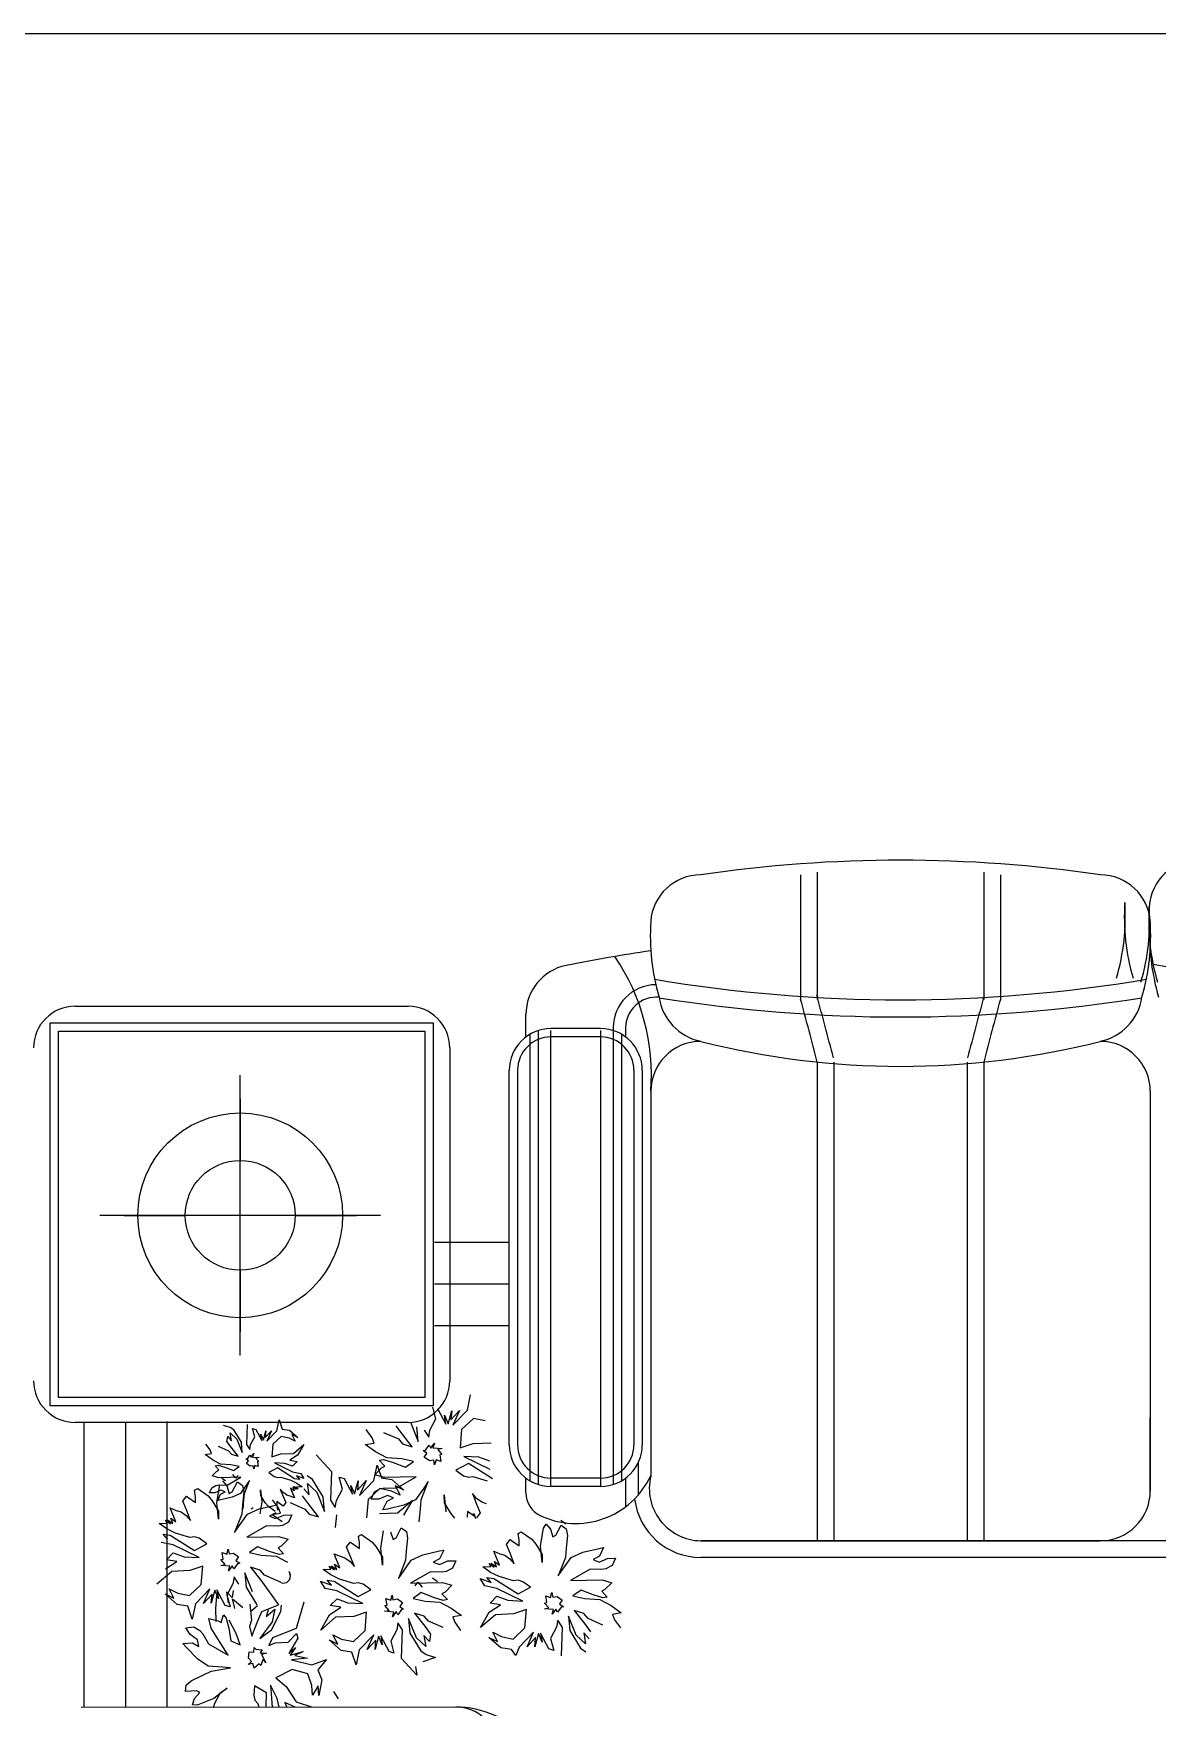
# Model space of a CAD drawing. Header units: millimetres. Extents: x -30782 to 40110, y 35885 to 73818.
# Drawn here: x 18237 to 19587, y 61204 to 63215 of the extents above; entities that cross this region are included whole.
import ezdxf

# ---------------------------------------------------------------- set-up
doc = ezdxf.new("R2010")
doc.units = ezdxf.units.MM
doc.layers.add('www.cad-blocks.net', color=7, linetype='Continuous')

# ---------------------------------------------------------------- blocks, each defined once
blk = doc.blocks.new('A$C32DA33DD')
for p, q in [((1107.3, 2498.7), (1107.3, 2349.2)), ((1127.3, 2501.8), (1127.3, 2349.2)), ((1327.3, 2501.8), (1327.3, 2349.2)), ((1347.3, 2498.7), (1347.3, 2349.2)), ((235.8, 2340.9), (635.8, 2340.9)), ((205.8, 1860.9), (205.8, 2320.9)), ((205.8, 2320.9), (665.8, 2320.9)), ((665.8, 2320.9), (665.8, 1860.9)), ((777.3, 2304), (777.3, 2331)), ((867, 2314), (807.3, 2314)), ((882, 2315.1), (882, 2311.7)), ((897, 2315.1), (897, 2304)), ((782.3, 1770.7), (782.3, 2307.3)), ((792.3, 1766.3), (792.3, 2311.7)), ((807.3, 1764), (807.3, 2311.7)), ((867, 2304), (807.3, 2304)), ((867, 2311.7), (867, 1764)), ((882, 2311.7), (882, 1766.3)), ((892, 2307.3), (892, 1770.7)), ((685.8, 2290.9), (685.8, 1890.9)), ((1127.3, 2273.9), (1127.3, 1698.7)), ((1147.3, 2273.9), (1147.3, 1698.7)), ((1307.3, 2273.9), (1307.3, 1708.4)), ((1327.3, 2273.9), (1327.3, 1698.7)), ((434.1, 1921.2), (434.1, 2258.3)), ((757.3, 1814), (757.3, 2264)), ((767.3, 2264), (767.3, 1814)), ((907, 2264), (907, 1814)), ((917, 2264), (917, 1814)), ((927.3, 2238.7), (927.3, 1776.6)), ((1527.3, 2238.7), (1527.3, 1828.5)), ((1527.3, 2238.7), (1527.3, 1828.5)), ((434.1, 2229.5), (434.1, 2155.7)), ((434.1, 2155.7), (434.1, 2229.5)), ((602.7, 2089.7), (265.5, 2089.7)), ((294.3, 2089.7), (368.1, 2089.7)), ((500.1, 2089.7), (573.9, 2089.7)), ((757.3, 2056.9), (667.4, 2056.9)), ((434.1, 2023.8), (434.1, 1950)), ((434.1, 1950), (434.1, 2023.8)), ((757.3, 2006.9), (667.4, 2006.9)), ((757.3, 1956.9), (667.4, 1956.9)), ((707.1, 1855.5), (710.8, 1873.9)), ((665.8, 1860.9), (205.8, 1860.9)), ((669.2, 1845.1), (665.5, 1859.4)), ((671.2, 1857.7), (681.2, 1838.9)), ((683.9, 1839.3), (688.1, 1855)), ((687.2, 1844), (697.6, 1855.3)), ((688.1, 1855), (687.2, 1844)), ((689.6, 1837.6), (707.1, 1855.5)), ((697.6, 1855.3), (689.6, 1837.6)), ((635.8, 1840.9), (235.8, 1840.9)), ((246.7, 1498.4), (246.5, 1840.9)), ((296.6, 1498.5), (296.5, 1840.9)), ((346.5, 1498.6), (346.5, 1842.2)), ((422, 1834.9), (413.9, 1837.4)), ((426.3, 1831.9), (422, 1834.9)), ((435.5, 1817.1), (426.3, 1831.9)), ((442.5, 1838.4), (441.7, 1814.4)), ((449, 1833.7), (453, 1832.5)), ((451.6, 1823.7), (449, 1833.7)), ((453, 1832.5), (460, 1819.3)), ((461.9, 1819.6), (464.8, 1830.7)), ((464.2, 1822.9), (471.5, 1830.8)), ((464.8, 1830.7), (464.2, 1822.9)), ((465.9, 1818.4), (478.1, 1831)), ((471.5, 1830.8), (465.9, 1818.4)), ((478.1, 1831), (480.7, 1843.9)), ((480.7, 1843.9), (484.5, 1833)), ((484.5, 1833), (493.3, 1831.6)), ((493.3, 1831.6), (503.4, 1822.8)), ((592.4, 1822.6), (585.3, 1832.3)), ((628.5, 1827.3), (621.4, 1837)), ((638.5, 1841.3), (647.8, 1818.2)), ((647.8, 1818.2), (646.2, 1835.7)), ((655.1, 1831.8), (660.6, 1823.1)), ((660.6, 1823.1), (662, 1831.5)), ((662, 1831.5), (669.2, 1845.1)), ((679.4, 1849.5), (683.9, 1839.3)), ((681.2, 1838.9), (679.4, 1849.5)), ((700, 1832.5), (698.3, 1810.3)), ((714.2, 1845.8), (700, 1832.5)), ((728.4, 1842.7), (714.2, 1845.8)), ((1527.3, 1846.6), (1527.3, 1758.7)), ((1527.3, 1846.6), (1527.3, 1758.7)), ((1527.3, 1846.6), (1527.3, 1758.7)), ((1527.3, 1758.7), (1527.3, 1846.6)), ((397.8, 1807.9), (392.9, 1814.8)), ((407.6, 1812.5), (420, 1806.9)), ((418.1, 1818), (419.1, 1823.9)), ((423.1, 1811.2), (418.1, 1818)), ((419.1, 1823.9), (423.7, 1819)), ((423.7, 1819), (422.2, 1828.3)), ((422.2, 1828.3), (430.1, 1821)), ((431.7, 1800.2), (423.1, 1811.2)), ((430.1, 1821), (436.6, 1804.9)), ((436.6, 1804.9), (435.5, 1817.1)), ((441.7, 1814.4), (445.6, 1808.3)), ((445.6, 1808.3), (446.5, 1814.2)), ((446.5, 1814.2), (451.6, 1823.7)), ((458.7, 1826.8), (461.9, 1819.6)), ((460, 1819.3), (458.7, 1826.8)), ((473.2, 1814.9), (472, 1799.4)), ((483.1, 1824.2), (473.2, 1814.9)), ((493, 1822), (483.1, 1824.2)), ((500.3, 1818.5), (493, 1822)), ((503.4, 1822.8), (496.1, 1826.4)), ((496.1, 1826.4), (500.3, 1818.5)), ((498, 1803.7), (510.5, 1814.4)), ((510.5, 1814.4), (503.1, 1801.7)), ((584.2, 1814.4), (594.9, 1816.2)), ((596.7, 1805.6), (584.2, 1814.4)), ((594.9, 1816.2), (592.4, 1822.6)), ((606.4, 1829), (624.1, 1821.1)), ((624.1, 1821.1), (629.2, 1815.1)), ((640.7, 1811.6), (628.5, 1827.3)), ((629.2, 1815.1), (640.7, 1811.6)), ((656.5, 1807.4), (660.9, 1813.6)), ((660.9, 1813.6), (662.9, 1809.8)), ((662.9, 1809.8), (667.3, 1816)), ((667.3, 1816), (665.5, 1810.3)), ((665.5, 1810.3), (676.6, 1809.4)), ((698.3, 1810.3), (713.8, 1815.7)), ((713.8, 1815.7), (735.5, 1816.6)), ((392.1, 1802.2), (399.6, 1803.5)), ((400.8, 1796), (392.1, 1802.2)), ((399.6, 1803.5), (397.8, 1807.9)), ((410.3, 1790.9), (400.8, 1796)), ((422.8, 1790.1), (410.3, 1790.9)), ((420, 1806.9), (423.6, 1802.7)), ((432.8, 1788), (422.8, 1790.1)), ((423.6, 1802.7), (431.7, 1800.2)), ((440.8, 1797), (442.7, 1797.3)), ((444.1, 1794.7), (440.8, 1797)), ((441.7, 1791.4), (444.1, 1794.7)), ((446.1, 1788.3), (441.7, 1791.4)), ((442.7, 1797.3), (445.8, 1801.6)), ((445.8, 1801.6), (447.2, 1799)), ((447.2, 1799), (450.3, 1803.4)), ((450.3, 1803.4), (449, 1799.3)), ((449, 1799.3), (456.8, 1798.7)), ((456.8, 1798.7), (453, 1798.1)), ((453, 1798.1), (456.6, 1793.9)), ((456.6, 1793.9), (454.8, 1793.6)), ((454.8, 1793.6), (455.7, 1788)), ((472, 1799.4), (482.8, 1803.1)), ((475.1, 1792.2), (496.9, 1781.6)), ((487.6, 1791.5), (475.1, 1792.2)), ((482.8, 1803.1), (498, 1803.7)), ((496.8, 1788.2), (487.6, 1791.5)), ((503.1, 1801.7), (493.7, 1795.4)), ((493.7, 1795.4), (502.5, 1794)), ((502.5, 1794), (496.8, 1788.2)), ((525.4, 1802), (543.8, 1781.9)), ((610.2, 1798.3), (596.7, 1805.6)), ((601.1, 1795.4), (606.4, 1796.3)), ((607.8, 1788.3), (601.1, 1795.4)), ((606.4, 1796.3), (617.9, 1792.7)), ((628.1, 1797.2), (610.2, 1798.3)), ((617.9, 1792.7), (632.6, 1787)), ((642.3, 1794.1), (628.1, 1797.2)), ((632.6, 1787), (642.3, 1794.1)), ((653.8, 1807), (656.5, 1807.4)), ((658.4, 1803.6), (653.8, 1807)), ((655.1, 1799), (658.4, 1803.6)), ((661.3, 1794.6), (655.1, 1799)), ((666.7, 1795.5), (661.3, 1794.6)), ((667.5, 1790.1), (666.7, 1795.5)), ((669.3, 1795.9), (667.5, 1790.1)), ((675.1, 1794.1), (669.3, 1795.9)), ((676.6, 1809.4), (671.3, 1808.5)), ((671.3, 1808.5), (676.4, 1802.5)), ((676.4, 1802.5), (673.7, 1802.1)), ((673.7, 1802.1), (675.1, 1794.1)), ((708.3, 1791.5), (693.2, 1783.5)), ((720.7, 1799.1), (702.7, 1800.1)), ((702.7, 1800.1), (734, 1784.9)), ((737.3, 1773.2), (708.3, 1791.5)), ((733.8, 1794.4), (720.7, 1799.1)), ((912, 1792.2), (912, 1753.8)), ((400.2, 1776.8), (405.9, 1782.5)), ((408.3, 1774.3), (400.2, 1776.8)), ((403.9, 1788.9), (407.6, 1789.5)), ((408.6, 1783.9), (403.9, 1788.9)), ((405.9, 1782.5), (408.6, 1783.9)), ((407.6, 1789.5), (415.7, 1787)), ((421.6, 1774.6), (408.3, 1774.3)), ((416.6, 1770.6), (412.2, 1773.6)), ((412.8, 1770.6), (417.9, 1764.6)), ((415.7, 1787), (425.9, 1783)), ((418.4, 1765.5), (434.9, 1775)), ((434.9, 1775), (421.6, 1774.6)), ((428.8, 1774.1), (425.2, 1778.3)), ((425.9, 1783), (432.8, 1788)), ((431.1, 1777.3), (428.8, 1774.1)), ((439.1, 1755.6), (445.2, 1771)), ((445.2, 1771), (441.3, 1765.5)), ((449.8, 1788.9), (446.1, 1788.3)), ((450.4, 1785.2), (449.8, 1788.9)), ((451.7, 1789.3), (450.4, 1785.2)), ((455.7, 1788), (451.7, 1789.3)), ((478.9, 1786.2), (468.4, 1780.6)), ((468.4, 1780.6), (474.9, 1776)), ((474.9, 1776), (479, 1774.7)), ((499.3, 1773.3), (478.9, 1786.2)), ((479, 1774.7), (482.7, 1775.3)), ((482.7, 1775.3), (494.8, 1771.6)), ((494.8, 1771.6), (502.1, 1768.1)), ((494.8, 1771.6), (502.1, 1768.1)), ((496.9, 1781.6), (506.9, 1779.4)), ((496.9, 1781.6), (506.9, 1779.4)), ((505.2, 1772.4), (499.3, 1773.3)), ((505.2, 1772.4), (499.3, 1773.3)), ((501.6, 1776.6), (505.2, 1772.4)), ((501.6, 1776.6), (505.2, 1772.4)), ((510.7, 1773.4), (501.6, 1776.6)), ((506.9, 1779.4), (510.7, 1773.4)), ((520.8, 1772.5), (514.5, 1776.9)), ((533.8, 1751.5), (520.8, 1772.5)), ((543.8, 1781.9), (542.7, 1747.5)), ((556.9, 1760.8), (553.1, 1775.2)), ((553.1, 1775.2), (558.8, 1773.5)), ((558.8, 1773.5), (568.8, 1754.6)), ((571.5, 1755.1), (575.7, 1770.8)), ((574.8, 1759.7), (585.2, 1771.1)), ((575.7, 1770.8), (574.8, 1759.7)), ((577.2, 1753.3), (594.7, 1771.3)), ((585.2, 1771.1), (577.2, 1753.3)), ((594.7, 1771.3), (598.5, 1789.7)), ((595.8, 1778.1), (604, 1786.3)), ((607.3, 1774.6), (595.8, 1778.1)), ((598.5, 1789.7), (603.8, 1774.2)), ((603.8, 1774.2), (616.4, 1772.2)), ((604, 1786.3), (607.8, 1788.3)), ((626.4, 1775), (607.3, 1774.6)), ((616.4, 1772.2), (630.8, 1759.6)), ((621.7, 1762), (645.4, 1775.5)), ((645.4, 1775.5), (626.4, 1775)), ((693.2, 1783.5), (702.5, 1776.9)), ((702.5, 1776.9), (708.3, 1775.1)), ((708.3, 1775.1), (713.6, 1776)), ((713.6, 1776), (730.9, 1770.7)), ((777.3, 1756.2), (777.3, 1774)), ((867, 1774), (807.3, 1774)), ((897, 1774), (897, 1739.4)), ((365, 1746.2), (369.5, 1752.4)), ((369.5, 1752.4), (371, 1751.3)), ((371, 1751.3), (380.3, 1744.7)), ((379.2, 1759.5), (383, 1761.5)), ((380.5, 1751.5), (379.2, 1759.5)), ((380.3, 1744.7), (380.5, 1751.5)), ((383, 1761.5), (395.4, 1752.7)), ((395.4, 1752.7), (400.5, 1746.7)), ((397, 1756.2), (399.8, 1762.4)), ((403.6, 1756.3), (397, 1756.2)), ((399.8, 1762.4), (405, 1765.2)), ((410.8, 1759.4), (403.6, 1756.3)), ((405, 1765.2), (408.8, 1765.8)), ((406.2, 1744.9), (409.5, 1766)), ((407.1, 1747.3), (410.6, 1754.6)), ((408.8, 1765.8), (418.4, 1765.5)), ((410.6, 1754.6), (415.9, 1757.4)), ((415.9, 1757.4), (410.8, 1759.4)), ((424.6, 1751.2), (410.8, 1748)), ((417.9, 1764.6), (420.8, 1755.6)), ((420.8, 1755.6), (424.6, 1757.6)), ((424.6, 1757.6), (430.8, 1769.5)), ((434.3, 1755.7), (424.6, 1751.2)), ((430.8, 1769.5), (437, 1765.1)), ((441.3, 1765.5), (434.3, 1755.7)), ((438.3, 1757.1), (436.8, 1741.9)), ((437, 1765.1), (438.3, 1757.1)), ((438.5, 1747.8), (439.1, 1755.6)), ((458.5, 1759.8), (459.9, 1745.7)), ((458.7, 1753.1), (458.5, 1759.8)), ((464, 1744.5), (458.7, 1753.1)), ((482.2, 1760.9), (485.7, 1751.9)), ((485.8, 1756.7), (482.2, 1760.9)), ((482.2, 1760.9), (485.7, 1751.9)), ((485.7, 1751.9), (488.8, 1744.8)), ((485.7, 1751.9), (488.8, 1744.8)), ((490.2, 1753.6), (485.8, 1756.7)), ((490.2, 1753.6), (485.8, 1756.7)), ((494.2, 1752.4), (490.2, 1753.6)), ((494.2, 1752.4), (490.2, 1753.6)), ((499.3, 1750.4), (494.2, 1752.4)), ((498.8, 1758.9), (494.5, 1762)), ((494.5, 1762), (499.3, 1750.4)), ((498.8, 1758.9), (494.5, 1762)), ((501.5, 1760.3), (497.1, 1763.4)), ((497.1, 1763.4), (498.8, 1758.9)), ((497.1, 1763.4), (498.8, 1758.9)), ((503.3, 1760.6), (499, 1763.7)), ((499, 1763.7), (501.5, 1760.3)), ((508.6, 1763.4), (501.9, 1763.3)), ((501.9, 1763.3), (503.3, 1760.6)), ((502.1, 1768.1), (508.6, 1763.4)), ((516.1, 1743.1), (509, 1752.8)), ((510.4, 1761.2), (517, 1754.1)), ((514.8, 1767.4), (526.1, 1757)), ((517, 1754.1), (514.8, 1767.4)), ((526.1, 1757), (535.4, 1734)), ((535.4, 1734), (533.8, 1751.5)), ((549.6, 1747.3), (556.9, 1760.8)), ((567, 1765.3), (571.5, 1755.1)), ((568.8, 1754.6), (567, 1765.3)), ((601.8, 1761.5), (587.7, 1748.2)), ((591.2, 1748.6), (595.2, 1757.5)), ((595.2, 1757.5), (602.7, 1761.5)), ((610.9, 1753.3), (600.7, 1748.9)), ((616, 1758.5), (601.8, 1761.5)), ((602.7, 1761.5), (608, 1762.4)), ((608, 1762.4), (621.7, 1762)), ((610.7, 1746.4), (618.2, 1750.4)), ((618.2, 1750.4), (610.9, 1753.3)), ((626.4, 1753.4), (616, 1758.5)), ((630.8, 1759.6), (620.4, 1764.7)), ((620.4, 1764.7), (626.4, 1753.4)), ((654.5, 1762), (644.6, 1748)), ((651.4, 1747.8), (660, 1769.8)), ((660, 1769.8), (654.5, 1762)), ((679.1, 1753.8), (681.1, 1733.7)), ((679.3, 1744.3), (679.1, 1753.8)), ((713, 1755.4), (717.9, 1742.6)), ((718.1, 1749.5), (713, 1755.4)), ((713, 1755.4), (717.9, 1742.6)), ((867, 1764), (807.3, 1764)), ((356.9, 1721.6), (350, 1738.2)), ((350, 1738.2), (357.3, 1735.3)), ((357.3, 1735.3), (363.1, 1733.6)), ((357.3, 1735.3), (363.1, 1733.6)), ((363.1, 1733.6), (369.3, 1729.2)), ((363.1, 1733.6), (369.3, 1729.2)), ((369.5, 1736), (365, 1746.2)), ((369.5, 1736), (365, 1746.2)), ((374.4, 1723.2), (369.5, 1736)), ((374.4, 1723.2), (369.5, 1736)), ((400.5, 1746.7), (408, 1734.3)), ((408.2, 1724.8), (406.2, 1744.9)), ((410.8, 1748), (407.1, 1747.3)), ((408, 1734.3), (408.2, 1724.8)), ((435.9, 1730.8), (427.3, 1708.8)), ((432.8, 1716.6), (442.8, 1730.6)), ((436.8, 1741.9), (435.9, 1730.8)), ((437.5, 1737.2), (438.5, 1747.8)), ((442.8, 1730.6), (456.7, 1737)), ((449.7, 1738.3), (447.1, 1736.9)), ((456.7, 1737), (476.4, 1741.7)), ((459.9, 1745.7), (457.6, 1731)), ((467.5, 1740.3), (464, 1744.5)), ((476.2, 1734.1), (467.5, 1740.3)), ((476.7, 1732.2), (469.1, 1728.2)), ((471.9, 1730.2), (482.5, 1731.9)), ((484.3, 1721.3), (471.9, 1730.2)), ((480, 1738.4), (473, 1748.1)), ((476.4, 1725.3), (486.6, 1729.7)), ((478.1, 1745.9), (477.9, 1741.1)), ((477.9, 1741.1), (478.9, 1735.5)), ((484.6, 1741.2), (478.1, 1745.9)), ((482.5, 1731.9), (480, 1738.4)), ((485.7, 1740.5), (484.6, 1741.2)), ((488.8, 1744.8), (485.7, 1740.5)), ((486.6, 1729.7), (496.2, 1730)), ((496.2, 1730), (492.2, 1721.1)), ((494, 1744.8), (511.7, 1736.9)), ((511.7, 1736.9), (516.8, 1730.9)), ((528.3, 1727.4), (516.1, 1743.1)), ((516.8, 1730.9), (528.3, 1727.4)), ((542.7, 1747.5), (548.3, 1738.9)), ((548.3, 1738.9), (549.6, 1747.3)), ((548.7, 1714.6), (550.2, 1729.9)), ((587.7, 1748.2), (585.9, 1726.1)), ((600.7, 1748.9), (591.2, 1748.6)), ((601.4, 1731.4), (623.1, 1732.3)), ((605.6, 1736), (610.7, 1746.4)), ((610.9, 1736.9), (605.6, 1736)), ((630.6, 1741.6), (610.9, 1736.9)), ((623.1, 1732.3), (641, 1747.6)), ((641, 1747.6), (630.4, 1729.5)), ((644.6, 1748), (630.6, 1741.6)), ((649, 1721.5), (650.6, 1736.7)), ((650.6, 1736.7), (651.4, 1747.8)), ((686.9, 1731.9), (679.3, 1744.3)), ((692, 1725.9), (686.9, 1731.9)), ((707, 1733.9), (706.8, 1727.1)), ((716.3, 1727.3), (707, 1733.9)), ((715.1, 1731.3), (712.5, 1729.9)), ((717.2, 1725), (715.1, 1731.3)), ((717.9, 1742.6), (722.3, 1732.4)), ((717.9, 1742.6), (722.3, 1732.4)), ((722.3, 1732.4), (717.9, 1726.2)), ((724.3, 1745), (718.1, 1749.5)), ((724.3, 1745), (718.1, 1749.5)), ((730.1, 1743.3), (724.3, 1745)), ((730.1, 1743.3), (724.3, 1745)), ((1307.3, 1741.3), (1307.3, 1698.7)), ((336.7, 1719.6), (346.2, 1719.8)), ((346, 1713), (336.7, 1719.6)), ((344.2, 1723.6), (350.4, 1719.2)), ((346.2, 1719.8), (344.2, 1723.6)), ((356.4, 1707.9), (346, 1713)), ((356.4, 1707.9), (346, 1713)), ((346.9, 1724), (353.1, 1719.6)), ((350.4, 1719.2), (346.9, 1724)), ((350.7, 1726), (356.9, 1721.6)), ((353.1, 1719.6), (350.7, 1726)), ((350.7, 1726), (356.9, 1721.6)), ((353.1, 1719.6), (350.7, 1726)), ((369.3, 1729.2), (374.4, 1723.2)), ((427.3, 1708.8), (432.8, 1716.6)), ((465.6, 1716.6), (441.9, 1703.1)), ((479.3, 1716.2), (465.6, 1716.6)), ((469.1, 1728.2), (476.4, 1725.3)), ((484.7, 1717.1), (479.3, 1716.2)), ((492.2, 1721.1), (484.7, 1717.1)), ((603.1, 1689.7), (606.4, 1710.7)), ((621.4, 1702.4), (627.6, 1714.3)), ((627.6, 1714.3), (633.8, 1709.9)), ((633.8, 1709.9), (635.2, 1701.9)), ((795, 1692.8), (798.3, 1713.9)), ((798.3, 1713.9), (801.6, 1718.5)), ((801.6, 1718.5), (806.7, 1712.5)), ((806.7, 1712.5), (809.6, 1703.5)), ((813.4, 1705.5), (819.6, 1717.4)), ((819.1, 1723.6), (825.3, 1719.1)), ((819.6, 1717.4), (825.8, 1713)), ((825.8, 1713), (827.1, 1705)), ((353.4, 1693.7), (339.2, 1696.8)), ((353.4, 1693.7), (339.2, 1696.8)), ((341.6, 1706.7), (350, 1705.4)), ((346.7, 1700.8), (341.6, 1706.7)), ((341.6, 1706.7), (350, 1705.4)), ((346.7, 1700.8), (341.6, 1706.7)), ((350, 1705.4), (379.1, 1687.1)), ((384.6, 1678.5), (353.4, 1693.7)), ((373.7, 1702.6), (356.4, 1707.9)), ((379, 1703.5), (373.7, 1702.6)), ((384.8, 1701.7), (379, 1703.5)), ((379.1, 1687.1), (394.1, 1695.1)), ((394.1, 1695.1), (384.8, 1701.7)), ((441.9, 1703.1), (461, 1703.6)), ((454.8, 1691.6), (445.1, 1684.5)), ((469.4, 1685.9), (454.8, 1691.6)), ((461, 1703.6), (480, 1704)), ((483.4, 1692.3), (479.6, 1690.3)), ((479.6, 1690.3), (486.2, 1683.2)), ((480, 1704), (491.5, 1700.5)), ((491.5, 1700.5), (483.4, 1692.3)), ((561.9, 1691), (566.3, 1697.2)), ((566.3, 1680.8), (561.9, 1691)), ((566.3, 1680.8), (561.9, 1691)), ((566.3, 1697.2), (567.9, 1696.1)), ((567.9, 1696.1), (577.2, 1689.5)), ((576, 1704.3), (579.8, 1706.3)), ((577.4, 1696.3), (576, 1704.3)), ((577.2, 1689.5), (577.4, 1696.3)), ((579.8, 1706.3), (592.2, 1697.4)), ((592.2, 1697.4), (597.3, 1691.5)), ((597.3, 1691.5), (604.9, 1679.1)), ((605.1, 1669.6), (603.1, 1689.7)), ((614.8, 1709.4), (617.7, 1700.4)), ((617.7, 1700.4), (621.4, 1702.4)), ((635.2, 1701.9), (633.6, 1686.6)), ((753.8, 1694.1), (758.3, 1700.3)), ((758.3, 1683.9), (753.8, 1694.1)), ((758.3, 1683.9), (753.8, 1694.1)), ((758.3, 1700.3), (759.8, 1699.2)), ((759.8, 1699.2), (769.1, 1692.6)), ((768, 1707.4), (771.7, 1709.4)), ((769.3, 1699.4), (768, 1707.4)), ((769.1, 1692.6), (769.3, 1699.4)), ((771.7, 1709.4), (784.2, 1700.5)), ((784.2, 1700.5), (789.3, 1694.6)), ((789.3, 1694.6), (796.8, 1682.2)), ((797, 1672.7), (795, 1692.8)), ((809.6, 1703.5), (813.4, 1705.5)), ((825.6, 1689.7), (824.7, 1678.7)), ((827.1, 1705), (825.6, 1689.7)), ((845.5, 1684.9), (865.2, 1689.6)), ((865.2, 1689.6), (870.5, 1690.5)), ((870.5, 1690.5), (865.5, 1680.1)), ((987.3, 1698.7), (1467.3, 1698.7)), ((2064.8, 1698.7), (987.3, 1698.7)), ((344.5, 1664.9), (358, 1674)), ((345.4, 1676), (353.6, 1684.2)), ((358, 1674), (345.4, 1676)), ((353.6, 1684.2), (366.7, 1679.5)), ((366.7, 1679.5), (384.6, 1678.5)), ((410.7, 1669.2), (416.1, 1670.1)), ((411, 1676.1), (413.6, 1676.5)), ((416.1, 1670.1), (411, 1676.1)), ((412.3, 1684.5), (418, 1682.7)), ((413.6, 1676.5), (412.3, 1684.5)), ((418, 1682.7), (419.8, 1688.5)), ((419.8, 1688.5), (420.7, 1683.2)), ((420.7, 1683.2), (426, 1684)), ((426, 1684), (432.2, 1679.6)), ((430.9, 1671.2), (426.5, 1665)), ((432.2, 1679.6), (428.9, 1675)), ((428.9, 1675), (433.6, 1671.7)), ((433.6, 1671.7), (430.9, 1671.2)), ((445.1, 1684.5), (459.2, 1681.4)), ((459.2, 1681.4), (477.2, 1680.3)), ((480.9, 1682.3), (469.4, 1685.9)), ((477.2, 1680.3), (490.7, 1673.1)), ((486.2, 1683.2), (480.9, 1682.3)), ((546.8, 1683), (554.1, 1680.1)), ((553.7, 1666.4), (546.8, 1683)), ((550, 1664.4), (547.5, 1670.8)), ((547.5, 1670.8), (553.7, 1666.4)), ((550, 1664.4), (547.5, 1670.8)), ((547.5, 1670.8), (553.7, 1666.4)), ((554.1, 1680.1), (559.9, 1678.4)), ((554.1, 1680.1), (559.9, 1678.4)), ((559.9, 1678.4), (566.1, 1673.9)), ((559.9, 1678.4), (566.1, 1673.9)), ((566.1, 1673.9), (571.2, 1668)), ((571.2, 1668), (566.3, 1680.8)), ((571.2, 1668), (566.3, 1680.8)), ((604.9, 1679.1), (605.1, 1669.6)), ((632.8, 1675.6), (624.2, 1653.6)), ((629.7, 1661.4), (639.6, 1675.4)), ((633.6, 1686.6), (632.8, 1675.6)), ((639.6, 1675.4), (653.6, 1681.8)), ((653.6, 1681.8), (673.3, 1686.5)), ((673.5, 1677), (666, 1673)), ((666, 1673), (673.3, 1670.1)), ((673.3, 1686.5), (678.6, 1687.4)), ((673.3, 1670.1), (683.5, 1674.5)), ((678.6, 1687.4), (673.5, 1677)), ((683.5, 1674.5), (693, 1674.8)), ((693, 1674.8), (689, 1665.9)), ((735, 1667.7), (733, 1671.5)), ((733, 1671.5), (739.2, 1667.1)), ((739.2, 1667.1), (735.7, 1671.9)), ((735.7, 1671.9), (741.9, 1667.5)), ((738.8, 1686.1), (746.1, 1683.2)), ((745.7, 1669.5), (738.8, 1686.1)), ((741.9, 1667.5), (739.5, 1673.9)), ((739.5, 1673.9), (745.7, 1669.5)), ((741.9, 1667.5), (739.5, 1673.9)), ((739.5, 1673.9), (745.7, 1669.5)), ((746.1, 1683.2), (751.9, 1681.5)), ((746.1, 1683.2), (751.9, 1681.5)), ((751.9, 1681.5), (758.1, 1677)), ((751.9, 1681.5), (758.1, 1677)), ((758.1, 1677), (763.2, 1671.1)), ((763.2, 1671.1), (758.3, 1683.9)), ((763.2, 1671.1), (758.3, 1683.9)), ((796.8, 1682.2), (797, 1672.7)), ((824.7, 1678.7), (816.1, 1656.7)), ((821.6, 1664.5), (831.6, 1678.5)), ((831.6, 1678.5), (845.5, 1684.9)), ((865.5, 1680.1), (857.9, 1676.1)), ((857.9, 1676.1), (865.2, 1673.2)), ((865.2, 1673.2), (875.4, 1677.6)), ((875.4, 1677.6), (884.9, 1677.9)), ((884.9, 1677.9), (881, 1669)), ((2664.8, 1678.7), (987.3, 1678.7)), ((351.8, 1662), (333.9, 1646.7)), ((373.6, 1662.9), (351.8, 1662)), ((389, 1668.3), (373.6, 1662.9)), ((387.3, 1646.1), (389, 1668.3)), ((421.8, 1668.3), (410.7, 1669.2)), ((424.5, 1668.8), (420.1, 1662.6)), ((420.1, 1662.6), (421.8, 1668.3)), ((426.5, 1665), (424.5, 1668.8)), ((426.7, 1655.5), (425.4, 1647.1)), ((432.3, 1646.8), (426.7, 1655.5)), ((448.9, 1637.3), (439.5, 1660.4)), ((439.5, 1660.4), (441.1, 1642.9)), ((446.6, 1667), (458.8, 1651.3)), ((458.1, 1663.5), (446.6, 1667)), ((463.2, 1657.5), (458.1, 1663.5)), ((458.8, 1651.3), (480.2, 1621.9)), ((483.1, 1648.6), (463.2, 1657.5)), ((492.5, 1662.4), (493.9, 1658.7)), ((530.5, 1650.2), (543.6, 1645.6)), ((536, 1641.6), (530.5, 1650.2)), ((533.6, 1664.4), (543.1, 1664.6)), ((542.9, 1657.7), (533.6, 1664.4)), ((543.6, 1645.6), (538.5, 1651.5)), ((538.5, 1651.5), (546.9, 1650.2)), ((543.6, 1645.6), (538.5, 1651.5)), ((538.5, 1651.5), (546.9, 1650.2)), ((543.1, 1664.6), (541.1, 1668.4)), ((541.1, 1668.4), (547.3, 1664)), ((553.3, 1652.7), (542.9, 1657.7)), ((553.3, 1652.7), (542.9, 1657.7)), ((543.8, 1668.8), (550, 1664.4)), ((547.3, 1664), (543.8, 1668.8)), ((546.9, 1650.2), (575.9, 1631.9)), ((570.6, 1647.4), (553.3, 1652.7)), ((624.2, 1653.6), (629.7, 1661.4)), ((662.5, 1661.4), (638.8, 1647.9)), ((644.3, 1644.5), (647.6, 1649.2)), ((647.6, 1649.2), (652.7, 1643.2)), ((676.2, 1661), (662.5, 1661.4)), ((665, 1654.2), (671.2, 1649.8)), ((681.5, 1661.9), (676.2, 1661)), ((689, 1665.9), (681.5, 1661.9)), ((728, 1644.7), (722.4, 1653.3)), ((722.4, 1653.3), (735.5, 1648.7)), ((725.5, 1667.5), (735, 1667.7)), ((734.8, 1660.8), (725.5, 1667.5)), ((735.5, 1648.7), (730.4, 1654.6)), ((735.5, 1648.7), (730.4, 1654.6)), ((730.4, 1654.6), (738.8, 1653.3)), ((730.4, 1654.6), (738.8, 1653.3)), ((745.2, 1655.8), (734.8, 1660.8)), ((745.2, 1655.8), (734.8, 1660.8)), ((738.8, 1653.3), (767.9, 1635)), ((762.5, 1650.5), (745.2, 1655.8)), ((767.8, 1651.4), (762.5, 1650.5)), ((773.6, 1649.6), (767.8, 1651.4)), ((782.9, 1643), (773.6, 1649.6)), ((816.1, 1656.7), (821.6, 1664.5)), ((854.4, 1664.5), (830.7, 1651)), ((830.7, 1651), (849.8, 1651.5)), ((849.8, 1651.5), (868.8, 1651.9)), ((868.1, 1664.1), (854.4, 1664.5)), ((873.4, 1665), (868.1, 1664.1)), ((868.8, 1651.9), (880.3, 1648.4)), ((881, 1669), (873.4, 1665)), ((344.1, 1634.8), (354.5, 1629.7)), ((358.5, 1622.2), (344.1, 1634.8)), ((354.5, 1629.7), (348.6, 1641)), ((348.6, 1641), (359, 1635.9)), ((359, 1635.9), (373.1, 1632.8)), ((373.1, 1632.8), (387.3, 1646.1)), ((397.7, 1641), (380.2, 1623.1)), ((389.8, 1623.3), (397.7, 1641)), ((400.2, 1634.6), (389.8, 1623.3)), ((403.5, 1639.3), (399.3, 1623.6)), ((399.3, 1623.6), (400.2, 1634.6)), ((407.9, 1629.1), (403.5, 1639.3)), ((404.7, 1617.3), (405.9, 1632.5)), ((406.1, 1639.7), (407.9, 1629.1)), ((416.1, 1620.9), (406.1, 1639.7)), ((417.6, 1637.5), (419.8, 1624.3)), ((424.3, 1630.5), (417.6, 1637.5)), ((425.4, 1647.1), (418.1, 1633.5)), ((418.1, 1633.5), (421.9, 1619.2)), ((425.6, 1638.9), (424.3, 1630.5)), ((441.1, 1642.9), (454.2, 1621.9)), ((550.2, 1638.5), (536, 1641.6)), ((550.2, 1638.5), (536, 1641.6)), ((581.5, 1623.2), (550.2, 1638.5)), ((575.9, 1648.3), (570.6, 1647.4)), ((581.6, 1646.5), (575.9, 1648.3)), ((575.9, 1631.9), (591, 1639.9)), ((591, 1639.9), (581.6, 1646.5)), ((610.5, 1621.3), (609.1, 1629.3)), ((609.1, 1629.3), (614.9, 1627.5)), ((614.9, 1627.5), (616.7, 1633.3)), ((616.7, 1633.3), (617.5, 1627.9)), ((638.8, 1647.9), (657.8, 1648.4)), ((651.6, 1636.4), (641.9, 1629.3)), ((641.9, 1629.3), (656.1, 1626.2)), ((666.3, 1630.7), (651.6, 1636.4)), ((657.8, 1648.4), (676.9, 1648.8)), ((677.8, 1627.1), (666.3, 1630.7)), ((680.2, 1637.1), (676.4, 1635.1)), ((676.4, 1635.1), (683.1, 1628)), ((676.9, 1648.8), (688.4, 1645.3)), ((688.4, 1645.3), (680.2, 1637.1)), ((742.2, 1641.6), (728, 1644.7)), ((742.2, 1641.6), (728, 1644.7)), ((734.2, 1623.9), (742.4, 1632.1)), ((773.4, 1626.3), (742.2, 1641.6)), ((742.4, 1632.1), (755.5, 1627.4)), ((767.9, 1635), (782.9, 1643)), ((802.4, 1624.4), (801.1, 1632.4)), ((801.1, 1632.4), (806.8, 1630.6)), ((806.8, 1630.6), (808.6, 1636.4)), ((808.6, 1636.4), (809.5, 1631)), ((809.5, 1631), (814.8, 1631.9)), ((814.8, 1631.9), (821, 1627.5)), ((843.6, 1639.5), (833.8, 1632.4)), ((833.8, 1632.4), (848, 1629.3)), ((858.2, 1633.8), (843.6, 1639.5)), ((848, 1629.3), (866, 1628.2)), ((869.7, 1630.2), (858.2, 1633.8)), ((872.2, 1640.2), (868.4, 1638.2)), ((868.4, 1638.2), (875, 1631.1)), ((875, 1631.1), (869.7, 1630.2)), ((880.3, 1648.4), (872.2, 1640.2)), ((371.2, 1620.2), (358.5, 1622.2)), ((376.5, 1604.7), (371.2, 1620.2)), ((380.2, 1623.1), (376.5, 1604.7)), ((405.4, 1601.9), (404.7, 1617.3)), ((411.2, 1600.4), (413.9, 1609.7)), ((413.9, 1609.7), (417.4, 1605.6)), ((421.9, 1619.2), (416.1, 1620.9)), ((424.7, 1629), (437.3, 1618.4)), ((427.6, 1617.3), (424.7, 1629)), ((445.5, 1622.5), (447.8, 1603.3)), ((446.5, 1613.9), (454.7, 1620.9)), ((455.4, 1602.7), (460.1, 1613.8)), ((460.1, 1613.8), (480.2, 1621.9)), ((467.9, 1617), (465.3, 1607.6)), ((465.3, 1607.6), (475.5, 1616.4)), ((471.7, 1591.8), (483, 1613.9)), ((475.5, 1616.4), (472.5, 1601.3)), ((483, 1613.9), (483.6, 1621.5)), ((510.6, 1625.1), (501.2, 1593.3)), ((530.8, 1591.5), (541.4, 1609.7)), ((541.4, 1609.7), (554.9, 1618.8)), ((542.3, 1620.8), (550.4, 1629)), ((554.9, 1618.8), (542.3, 1620.8)), ((550.4, 1629), (563.5, 1624.3)), ((563.5, 1624.3), (581.5, 1623.2)), ((585.9, 1613.1), (570.4, 1607.7)), ((584.2, 1590.9), (585.9, 1613.1)), ((607.6, 1614), (612.9, 1614.9)), ((618.7, 1613.1), (607.6, 1614)), ((607.8, 1620.8), (610.5, 1621.3)), ((612.9, 1614.9), (607.8, 1620.8)), ((621.3, 1613.6), (616.9, 1607.3)), ((616.9, 1607.3), (618.7, 1613.1)), ((617.5, 1627.9), (622.9, 1628.8)), ((623.3, 1609.8), (621.3, 1613.6)), ((622.9, 1628.8), (629.1, 1624.4)), ((627.7, 1616), (623.3, 1609.8)), ((629.1, 1624.4), (625.8, 1619.8)), ((625.8, 1619.8), (630.4, 1616.4)), ((630.4, 1616.4), (627.7, 1616)), ((655, 1608.3), (643.5, 1611.8)), ((643.5, 1611.8), (655.7, 1596.1)), ((656.1, 1626.2), (674, 1625.1)), ((674, 1625.1), (687.5, 1617.8)), ((683.1, 1628), (677.8, 1627.1)), ((687.5, 1617.8), (700, 1609)), ((700, 1609), (689.3, 1607.2)), ((722.7, 1594.6), (733.3, 1612.8)), ((740.6, 1609.9), (722.7, 1594.6)), ((733.3, 1612.8), (746.8, 1621.9)), ((746.8, 1621.9), (734.2, 1623.9)), ((762.3, 1610.8), (740.6, 1609.9)), ((755.5, 1627.4), (773.4, 1626.3)), ((777.8, 1616.2), (762.3, 1610.8)), ((776.1, 1594), (777.8, 1616.2)), ((799.5, 1617.1), (804.9, 1618)), ((810.6, 1616.2), (799.5, 1617.1)), ((799.8, 1623.9), (802.4, 1624.4)), ((804.9, 1618), (799.8, 1623.9)), ((813.3, 1616.7), (808.9, 1610.4)), ((808.9, 1610.4), (810.6, 1616.2)), ((815.3, 1612.9), (813.3, 1616.7)), ((819.7, 1619.1), (815.3, 1612.9)), ((821, 1627.5), (817.7, 1622.9)), ((817.7, 1622.9), (822.4, 1619.5)), ((822.4, 1619.5), (819.7, 1619.1)), ((846.9, 1611.4), (835.4, 1614.9)), ((835.4, 1614.9), (847.6, 1599.2)), ((852, 1605.4), (846.9, 1611.4)), ((866, 1628.2), (879.5, 1620.9)), ((879.5, 1620.9), (891.9, 1612.1)), ((891.9, 1612.1), (881.3, 1610.3)), ((881.3, 1610.3), (883.7, 1603.9)), ((368.7, 1594.2), (378.4, 1595.3)), ((373.8, 1586.1), (368.7, 1594.2)), ((378.4, 1595.3), (385.6, 1590.9)), ((385.6, 1590.9), (389.1, 1586.8)), ((396.3, 1605.4), (407.6, 1602.6)), ((399.2, 1593.7), (396.3, 1605.4)), ((409.4, 1577.6), (399.2, 1593.7)), ((407.6, 1602.6), (411.2, 1600.4)), ((417.4, 1605.6), (420.3, 1593.9)), ((420.3, 1593.9), (422.9, 1578.5)), ((429.3, 1587.5), (421, 1603.4)), ((447.8, 1603.3), (445.3, 1595.8)), ((445.3, 1595.8), (448.2, 1584.1)), ((448.2, 1584.1), (455.4, 1602.7)), ((472.5, 1601.3), (457.5, 1581.5)), ((457.5, 1581.5), (471.7, 1591.8)), ((501.2, 1593.3), (472.9, 1582.2)), ((548.7, 1606.8), (530.8, 1591.5)), ((570.4, 1607.7), (548.7, 1606.8)), ((570, 1577.6), (584.2, 1590.9)), ((622.2, 1591.8), (615, 1578.3)), ((623.6, 1600.3), (622.2, 1591.8)), ((629.1, 1591.6), (623.6, 1600.3)), ((628, 1557.3), (629.1, 1591.6)), ((645.7, 1582.1), (636.4, 1605.2)), ((636.4, 1605.2), (638, 1587.7)), ((660.1, 1602.3), (655, 1608.3)), ((655.7, 1596.1), (662.8, 1586.4)), ((677.8, 1594.4), (660.1, 1602.3)), ((689.3, 1607.2), (691.8, 1600.8)), ((691.8, 1600.8), (698.9, 1591.1)), ((743.3, 1577.6), (737.4, 1588.9)), ((737.4, 1588.9), (747.8, 1583.8)), ((761.9, 1580.7), (776.1, 1594)), ((786.5, 1588.9), (769, 1571)), ((778.6, 1571.2), (786.5, 1588.9)), ((814.2, 1595), (806.9, 1581.4)), ((815.5, 1603.4), (814.2, 1595)), ((821.1, 1594.7), (815.5, 1603.4)), ((820, 1560.4), (821.1, 1594.7)), ((828.3, 1608.3), (829.9, 1590.8)), ((837.7, 1585.2), (828.3, 1608.3)), ((829.9, 1590.8), (843, 1569.7)), ((847.6, 1599.2), (854.7, 1589.5)), ((869.8, 1597.5), (852, 1605.4)), ((883.7, 1603.9), (890.8, 1594.2)), ((365.3, 1575.3), (376.9, 1576.3)), ((368.8, 1571.2), (365.3, 1575.3)), ((383, 1556.7), (368.8, 1571.2)), ((382.9, 1579.7), (373.8, 1586.1)), ((376.9, 1576.3), (384.2, 1571.9)), ((384.2, 1571.9), (382.9, 1579.7)), ((389.1, 1586.8), (395.9, 1574.8)), ((395.9, 1574.8), (419.6, 1561.5)), ((419.6, 1561.5), (409.4, 1577.6)), ((422.9, 1578.5), (434, 1573.8)), ((434, 1573.8), (429.3, 1587.5)), ((450.5, 1564.8), (450.9, 1570.5)), ((450.9, 1570.5), (452.7, 1568.5)), ((472.9, 1582.2), (468.3, 1573)), ((468.3, 1573), (476.2, 1576.2)), ((476.2, 1576.2), (491.6, 1576.9)), ((491.6, 1576.9), (501.9, 1587.5)), ((503.4, 1581.7), (492.4, 1563.4)), ((492.4, 1563.4), (500.6, 1570.4)), ((500.6, 1570.4), (494.2, 1561.4)), ((501.9, 1587.5), (503.4, 1581.7)), ((555.4, 1567), (541, 1579.6)), ((541, 1579.6), (551.4, 1574.5)), ((551.4, 1574.5), (545.4, 1585.8)), ((545.4, 1585.8), (555.8, 1580.7)), ((555.8, 1580.7), (570, 1577.6)), ((594.6, 1585.8), (577.1, 1567.9)), ((586.6, 1568.1), (594.6, 1585.8)), ((597, 1579.4), (586.6, 1568.1)), ((600.3, 1584.1), (596.1, 1568.3)), ((596.1, 1568.3), (597, 1579.4)), ((604.8, 1573.9), (600.3, 1584.1)), ((613, 1565.7), (603, 1584.5)), ((603, 1584.5), (604.8, 1573.9)), ((615, 1578.3), (618.7, 1563.9)), ((638, 1587.7), (651.1, 1566.6)), ((657, 1571.7), (645.7, 1582.1)), ((661.5, 1577.9), (654.8, 1585)), ((654.8, 1585), (657, 1571.7)), ((662.8, 1586.4), (661.5, 1577.9)), ((732.9, 1582.7), (743.3, 1577.6)), ((747.3, 1570.1), (732.9, 1582.7)), ((760, 1568.1), (747.3, 1570.1)), ((747.8, 1583.8), (761.9, 1580.7)), ((769, 1571), (765.3, 1561.1)), ((789, 1582.5), (778.6, 1571.2)), ((792.3, 1587.2), (788.1, 1571.4)), ((788.1, 1571.4), (789, 1582.5)), ((796.7, 1577), (792.3, 1587.2)), ((794.9, 1587.6), (796.7, 1577)), ((804.9, 1568.8), (794.9, 1587.6)), ((810.7, 1567), (804.9, 1568.8)), ((806.9, 1581.4), (810.7, 1567)), ((849, 1574.8), (837.7, 1585.2)), ((843, 1569.7), (849.2, 1565.3)), ((853.4, 1581.1), (846.7, 1588.1)), ((846.7, 1588.1), (849, 1574.8)), ((395.7, 1548.1), (383, 1556.7)), ((443.6, 1550.1), (447.7, 1553.6)), ((449.4, 1551.5), (443.6, 1550.1)), ((444.2, 1557.7), (444.8, 1565.3)), ((447.7, 1553.6), (444.2, 1557.7)), ((444.8, 1565.3), (450.5, 1564.8)), ((450.9, 1545.7), (449.4, 1551.5)), ((457, 1550.9), (450.9, 1545.7)), ((452.7, 1568.5), (460.3, 1567.9)), ((458.8, 1548.9), (457, 1550.9)), ((460.3, 1567.9), (458.1, 1564.2)), ((458.1, 1564.2), (465.7, 1563.6)), ((461.3, 1556.3), (458.8, 1548.9)), ((465.7, 1563.6), (459.8, 1562.2)), ((459.8, 1562.2), (464.8, 1552.2)), ((464.8, 1552.2), (461.3, 1556.3)), ((494.2, 1561.4), (509.8, 1565.9)), ((514.9, 1557.9), (495.6, 1555.6)), ((495.6, 1555.6), (520, 1549.8)), ((509.8, 1565.9), (499.9, 1561)), ((499.9, 1561), (514.9, 1557.9)), ((520, 1549.8), (537.7, 1556.1)), ((537.7, 1556.1), (527.2, 1543.5)), ((568, 1565), (555.4, 1567)), ((573.4, 1549.5), (568, 1565)), ((577.1, 1567.9), (573.4, 1549.5)), ((618.7, 1563.9), (613, 1565.7)), ((646.4, 1537.2), (628, 1557.3)), ((651.1, 1566.6), (657.3, 1562.2)), ((668.8, 1558.7), (653.3, 1553.4)), ((657.3, 1562.2), (668.8, 1558.7)), ((765.3, 1561.1), (760, 1568.1)), ((369, 1525.4), (375.2, 1530.6)), ((375.2, 1530.6), (389.1, 1537.2)), ((389.1, 1537.2), (399, 1542.1)), ((412.8, 1546.8), (395.7, 1548.1)), ((399, 1542.1), (422.3, 1546)), ((422.3, 1546), (412.8, 1546.8)), ((496.6, 1544), (476.7, 1534.1)), ((476.7, 1534.1), (489.3, 1523.6)), ((515.3, 1538.7), (496.6, 1544)), ((520, 1525), (515.3, 1538.7)), ((527.2, 1543.5), (532, 1531.7)), ((532, 1531.7), (528.6, 1512.8)), ((644.7, 1547.8), (646.4, 1537.2)), ((368.4, 1517.8), (369, 1525.4)), ((381.9, 1518.6), (368.4, 1517.8)), ((376.7, 1501.8), (379.2, 1509.3)), ((379.2, 1509.3), (385.5, 1516.4)), ((385.5, 1516.4), (381.9, 1518.6)), ((402.2, 1509.4), (382.4, 1501.4)), ((418.4, 1521.5), (402.2, 1509.4)), ((403.6, 1503.5), (410.4, 1516.4)), ((410.4, 1516.4), (418.4, 1521.5)), ((451.2, 1524.6), (450.3, 1513.2)), ((450.3, 1513.2), (451.7, 1507.4)), ((465.7, 1515.9), (451.2, 1524.6)), ((465.4, 1498.7), (465.7, 1515.9)), ((470.3, 1525.1), (472.6, 1498.7)), ((478.6, 1509.1), (470.3, 1525.1)), ((480.7, 1498.7), (478.6, 1509.1)), ((489.3, 1523.6), (501.2, 1505.4)), ((521, 1513.4), (520, 1525)), ((527.6, 1524.4), (521, 1513.4)), ((528.6, 1512.8), (527.6, 1524.4)), ((552.2, 1508.8), (546.7, 1517.5)), ((693, 1499), (243, 1498.4)), ((382.4, 1501.4), (376.7, 1501.8)), ((402, 1498.6), (403.6, 1503.5)), ((451.7, 1507.4), (455.2, 1503.3)), ((455.2, 1503.3), (456.4, 1498.7)), ((500.2, 1498.8), (487.8, 1504.6)), ((487.8, 1504.6), (490.2, 1498.7)), ((501.2, 1505.4), (521, 1498.8))]:
    blk.add_line(p, q)
at = {"ltscale": 20}
for p, q in [((215.8, 1870.9), (215.8, 2310.9)), ((215.8, 2310.9), (655.8, 2310.9)), ((655.8, 2310.9), (655.8, 1870.9)), ((655.8, 1870.9), (215.8, 1870.9))]:
    blk.add_line(p, q, dxfattribs=at)
blk.add_circle((434.1, 2089.7), 123, dxfattribs=at)
blk.add_circle((434.1, 2089.7), 66)
for centre, radius, start, end in [((1227.3, 863.1), 1653.2, 81.6473, 98.3527), ((1585.9, 2456.7), 60, 90, 176.1275), ((987.1, 2438.7), 60, 90, 176.1275), ((1467.4, 2438.7), 60, 3.8725, 90), ((1237.4, 2448), 259.9, 343.5734, 3.8725), ((1756, 2448), 259.9, 176.1275, 196.4266), ((1266.7, 2443.2), 259.9, 343.5734, 3.8725), ((1785.3, 2443.2), 259.9, 176.1275, 196.4266), ((1785.3, 2443.2), 259.9, 176.1275, 196.4266), ((1186.6, 2425.2), 259.9, 176.1275, 196.4266), ((1267.9, 2425.2), 259.9, 343.5734, 3.8725), ((1786.6, 2425.2), 259.9, 176.1275, 196.4266), ((1227.3, 379.6), 2050, 98.4151, 101.302), ((674.8, 2258.2), 253.2, 355.5854, 34.2393), ((837.3, 2331), 60, 101.302, 180), ((1227.3, 4130.9), 1782.2, 260.4594, 279.5406), ((1826, 4148.9), 1782.2, 260.4594, 279.5406), ((934.1, 2314.7), 52.1, 90.9194, 179.4053), ((-4603.4, 793.5), 5938.8, 14.48369, 15.23856), ((7057.9, 793.5), 5938.8, 164.76144, 165.51631), ((235.8, 2290.9), 50, 90, 180), ((635.8, 2290.9), 50, 0, 90), ((934.1, 2314.7), 37.1, 85.1571, 179.4053), ((1000.3, 2361.1), 63.7, 188.4737, 258.1933), ((1227.3, 4160.2), 1832.2, 260.8958, 279.1042), ((-4603.4, 793.5), 5918.8, 14.48369, 15.23856), ((7057.9, 793.5), 5918.8, 164.76144, 165.51631), ((1454.2, 2361.1), 63.7, 281.8067, 351.5263), ((807.3, 2264), 50, 90, 180), ((867, 2264), 50, 0, 90), ((807.3, 2264), 40, 90, 180), ((867, 2264), 40, 0, 90), ((987.3, 2238.7), 60, 90, 180), ((1227.3, 3243.7), 975, 255.75, 284.25), ((1467.3, 2238.7), 60, 0, 90), ((235.8, 1890.9), 50, 180, 270), ((635.8, 1890.9), 50, 270, 0), ((807.3, 1814), 50, 180, 270), ((807.3, 1814), 40, 180, 270), ((867, 1814), 50, 270, 0), ((867, 1814), 40, 270, 0), ((837.1, 1819.1), 99.6, 244.5921, 334.7467), ((988.5, 1761.7), 63, 166.3812, 268.8687), ((807.3, 1756.2), 30, 180, 244.5921), ((1467.3, 1758.7), 60, 270, 0), ((987.3, 1758.7), 80, 187.063, 270), ((486.4, 1655.9), 8, 245.8429, 20.8429), ((693.1, 1449), 50, 0.0755, 90.0755), ((692.2, 1381.1), 117.9, 43.3226, 89.5895)]:
    blk.add_arc(centre, radius, start, end)
blk = doc.blocks.new('format')
at = {"color": 155, "true_color": 0x546d8e}
blk.add_line((-27052.7, 63214.7), (40110.2, 63214.7), dxfattribs=at)

msp = doc.modelspace()

# ---------------------------------------------------------------- block references
msp.add_blockref('A$C32DA33DD', (18051.3, 59705.2))
at = {"layer": 'www.cad-blocks.net'}
msp.add_blockref('format', (0, 0), dxfattribs=at)

doc.saveas('drawing.dxf')
